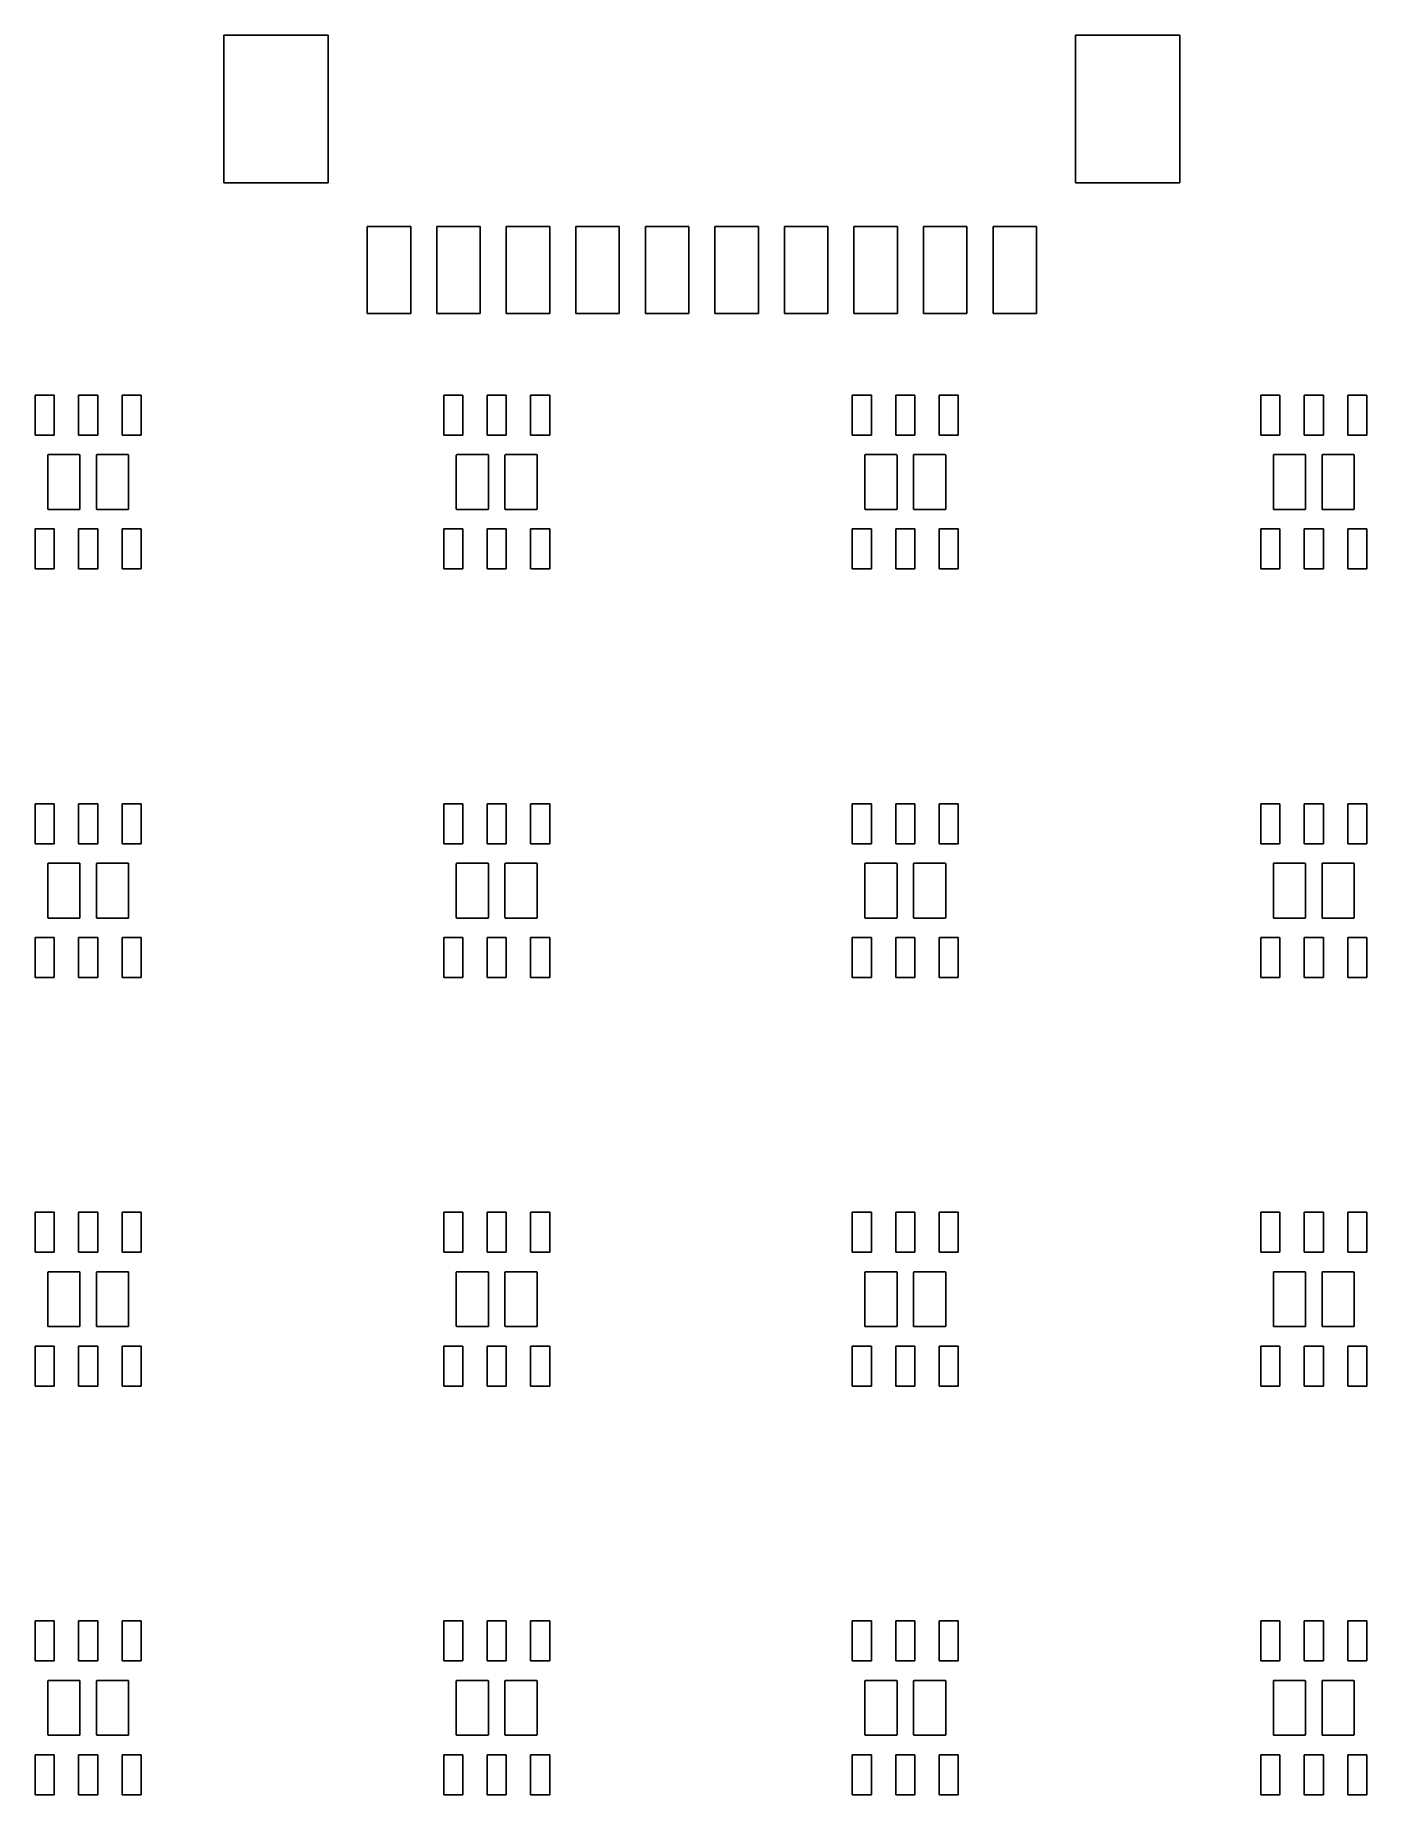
# Model space of a CAD drawing. Header units: millimetres. Extents: x 126.8 to 142.2, y -111.6 to -91.4.
import ezdxf

# ---------------------------------------------------------------- set-up
doc = ezdxf.new("R2010")
doc.units = ezdxf.units.MM
doc.layers.add('BLACK', color=250, linetype='CONTINUOUS')

msp = doc.modelspace()

# ---------------------------------------------------------------- linework, layer by layer
at = {"layer": 'BLACK', "linetype": 'CONTINUOUS'}
for p, q in [((129.01, -93.11), (129.01, -91.41)), ((129.01, -91.41), (130.21, -91.41)), ((130.21, -91.41), (130.21, -93.11)), ((138.81, -93.11), (138.81, -91.41)), ((138.81, -91.41), (140.01, -91.41)), ((140.01, -91.41), (140.01, -93.11)), ((130.21, -93.11), (129.01, -93.11)), ((140.01, -93.11), (138.81, -93.11)), ((130.66, -94.61), (130.66, -93.61)), ((130.66, -93.61), (131.16, -93.61)), ((131.16, -93.61), (131.16, -94.61)), ((131.46, -94.61), (131.46, -93.61)), ((131.46, -93.61), (131.96, -93.61)), ((131.96, -93.61), (131.96, -94.61)), ((132.26, -94.61), (132.26, -93.61)), ((132.26, -93.61), (132.76, -93.61)), ((132.76, -93.61), (132.76, -94.61)), ((133.06, -94.61), (133.06, -93.61)), ((133.06, -93.61), (133.56, -93.61)), ((133.56, -93.61), (133.56, -94.61)), ((133.86, -94.61), (133.86, -93.61)), ((133.86, -93.61), (134.36, -93.61)), ((134.36, -93.61), (134.36, -94.61)), ((134.66, -94.61), (134.66, -93.61)), ((134.66, -93.61), (135.16, -93.61)), ((135.16, -93.61), (135.16, -94.61)), ((135.46, -94.61), (135.46, -93.61)), ((135.46, -93.61), (135.96, -93.61)), ((135.96, -93.61), (135.96, -94.61)), ((136.26, -94.61), (136.26, -93.61)), ((136.26, -93.61), (136.76, -93.61)), ((136.76, -93.61), (136.76, -94.61)), ((137.06, -94.61), (137.06, -93.61)), ((137.06, -93.61), (137.56, -93.61)), ((137.56, -93.61), (137.56, -94.61)), ((137.86, -94.61), (137.86, -93.61)), ((137.86, -93.61), (138.36, -93.61)), ((138.36, -93.61), (138.36, -94.61)), ((131.16, -94.61), (130.66, -94.61)), ((131.96, -94.61), (131.46, -94.61)), ((132.76, -94.61), (132.26, -94.61)), ((133.56, -94.61), (133.06, -94.61)), ((134.36, -94.61), (133.86, -94.61)), ((135.16, -94.61), (134.66, -94.61)), ((135.96, -94.61), (135.46, -94.61)), ((136.76, -94.61), (136.26, -94.61)), ((137.56, -94.61), (137.06, -94.61)), ((138.36, -94.61), (137.86, -94.61)), ((126.84, -96.01), (126.84, -95.55)), ((126.84, -95.55), (127.06, -95.55)), ((127.06, -95.55), (127.06, -96.01)), ((127.34, -96.01), (127.34, -95.55)), ((127.34, -95.55), (127.56, -95.55)), ((127.56, -95.55), (127.56, -96.01)), ((127.84, -96.01), (127.84, -95.55)), ((127.84, -95.55), (128.06, -95.55)), ((128.06, -95.55), (128.06, -96.01)), ((131.54, -96.01), (131.54, -95.55)), ((131.54, -95.55), (131.76, -95.55)), ((131.76, -95.55), (131.76, -96.01)), ((132.04, -96.01), (132.04, -95.55)), ((132.04, -95.55), (132.26, -95.55)), ((132.26, -95.55), (132.26, -96.01)), ((132.54, -96.01), (132.54, -95.55)), ((132.54, -95.55), (132.76, -95.55)), ((132.76, -95.55), (132.76, -96.01)), ((136.24, -96.01), (136.24, -95.55)), ((136.24, -95.55), (136.46, -95.55)), ((136.46, -95.55), (136.46, -96.01)), ((136.74, -96.01), (136.74, -95.55)), ((136.74, -95.55), (136.96, -95.55)), ((136.96, -95.55), (136.96, -96.01)), ((137.24, -96.01), (137.24, -95.55)), ((137.24, -95.55), (137.46, -95.55)), ((137.46, -95.55), (137.46, -96.01)), ((140.94, -96.01), (140.94, -95.55)), ((140.94, -95.55), (141.16, -95.55)), ((141.16, -95.55), (141.16, -96.01)), ((141.44, -96.01), (141.44, -95.55)), ((141.44, -95.55), (141.66, -95.55)), ((141.66, -95.55), (141.66, -96.01)), ((141.94, -96.01), (141.94, -95.55)), ((141.94, -95.55), (142.16, -95.55)), ((142.16, -95.55), (142.16, -96.01)), ((127.06, -96.01), (126.84, -96.01)), ((127.56, -96.01), (127.34, -96.01)), ((128.06, -96.01), (127.84, -96.01)), ((131.76, -96.01), (131.54, -96.01)), ((132.26, -96.01), (132.04, -96.01)), ((132.76, -96.01), (132.54, -96.01)), ((136.46, -96.01), (136.24, -96.01)), ((136.96, -96.01), (136.74, -96.01)), ((137.46, -96.01), (137.24, -96.01)), ((141.16, -96.01), (140.94, -96.01)), ((141.66, -96.01), (141.44, -96.01)), ((142.16, -96.01), (141.94, -96.01)), ((126.985, -96.24), (126.985381, -96.238087)), ((126.985, -96.86), (126.985, -96.24)), ((126.985381, -96.238087), (126.988087, -96.235381)), ((126.988087, -96.235381), (126.99, -96.235)), ((126.99, -96.235), (127.35, -96.235)), ((127.35, -96.235), (127.351913, -96.235381)), ((127.351913, -96.235381), (127.354619, -96.238087)), ((127.354619, -96.238087), (127.355, -96.24)), ((127.355, -96.24), (127.355, -96.86)), ((127.545, -96.24), (127.545381, -96.238087)), ((127.545, -96.86), (127.545, -96.24)), ((127.545381, -96.238087), (127.548087, -96.235381)), ((127.548087, -96.235381), (127.55, -96.235)), ((127.55, -96.235), (127.91, -96.235)), ((127.91, -96.235), (127.911913, -96.235381)), ((127.911913, -96.235381), (127.914619, -96.238087)), ((127.914619, -96.238087), (127.915, -96.24)), ((127.915, -96.24), (127.915, -96.86)), ((131.685, -96.24), (131.685381, -96.238087)), ((131.685, -96.86), (131.685, -96.24)), ((131.685381, -96.238087), (131.688087, -96.235381)), ((131.688087, -96.235381), (131.69, -96.235)), ((131.69, -96.235), (132.05, -96.235)), ((132.05, -96.235), (132.051913, -96.235381)), ((132.051913, -96.235381), (132.054619, -96.238087)), ((132.054619, -96.238087), (132.055, -96.24)), ((132.055, -96.24), (132.055, -96.86)), ((132.245, -96.24), (132.245381, -96.238087)), ((132.245, -96.86), (132.245, -96.24)), ((132.245381, -96.238087), (132.248087, -96.235381)), ((132.248087, -96.235381), (132.25, -96.235)), ((132.25, -96.235), (132.61, -96.235)), ((132.61, -96.235), (132.611913, -96.235381)), ((132.611913, -96.235381), (132.614619, -96.238087)), ((132.614619, -96.238087), (132.615, -96.24)), ((132.615, -96.24), (132.615, -96.86)), ((136.385, -96.24), (136.385381, -96.238087)), ((136.385, -96.86), (136.385, -96.24)), ((136.385381, -96.238087), (136.388087, -96.235381)), ((136.388087, -96.235381), (136.39, -96.235)), ((136.39, -96.235), (136.75, -96.235)), ((136.75, -96.235), (136.751913, -96.235381)), ((136.751913, -96.235381), (136.754619, -96.238087)), ((136.754619, -96.238087), (136.755, -96.24)), ((136.755, -96.24), (136.755, -96.86)), ((136.945, -96.24), (136.945381, -96.238087)), ((136.945, -96.86), (136.945, -96.24)), ((136.945381, -96.238087), (136.948087, -96.235381)), ((136.948087, -96.235381), (136.95, -96.235)), ((136.95, -96.235), (137.31, -96.235)), ((137.31, -96.235), (137.311913, -96.235381)), ((137.311913, -96.235381), (137.314619, -96.238087)), ((137.314619, -96.238087), (137.315, -96.24)), ((137.315, -96.24), (137.315, -96.86)), ((141.085, -96.24), (141.085381, -96.238087)), ((141.085, -96.86), (141.085, -96.24)), ((141.085381, -96.238087), (141.088087, -96.235381)), ((141.088087, -96.235381), (141.09, -96.235)), ((141.09, -96.235), (141.45, -96.235)), ((141.45, -96.235), (141.451913, -96.235381)), ((141.451913, -96.235381), (141.454619, -96.238087)), ((141.454619, -96.238087), (141.455, -96.24)), ((141.455, -96.24), (141.455, -96.86)), ((141.645, -96.24), (141.645381, -96.238087)), ((141.645, -96.86), (141.645, -96.24)), ((141.645381, -96.238087), (141.648087, -96.235381)), ((141.648087, -96.235381), (141.65, -96.235)), ((141.65, -96.235), (142.01, -96.235)), ((142.01, -96.235), (142.011913, -96.235381)), ((142.011913, -96.235381), (142.014619, -96.238087)), ((142.014619, -96.238087), (142.015, -96.24)), ((142.015, -96.24), (142.015, -96.86)), ((126.985381, -96.861913), (126.985, -96.86)), ((126.988087, -96.864619), (126.985381, -96.861913)), ((126.99, -96.865), (126.988087, -96.864619)), ((127.35, -96.865), (126.99, -96.865)), ((127.351913, -96.864619), (127.35, -96.865)), ((127.354619, -96.861913), (127.351913, -96.864619)), ((127.355, -96.86), (127.354619, -96.861913)), ((127.545381, -96.861913), (127.545, -96.86)), ((127.548087, -96.864619), (127.545381, -96.861913)), ((127.55, -96.865), (127.548087, -96.864619)), ((127.91, -96.865), (127.55, -96.865)), ((127.911913, -96.864619), (127.91, -96.865)), ((127.914619, -96.861913), (127.911913, -96.864619)), ((127.915, -96.86), (127.914619, -96.861913)), ((131.685381, -96.861913), (131.685, -96.86)), ((131.688087, -96.864619), (131.685381, -96.861913)), ((131.69, -96.865), (131.688087, -96.864619)), ((132.05, -96.865), (131.69, -96.865)), ((132.051913, -96.864619), (132.05, -96.865)), ((132.054619, -96.861913), (132.051913, -96.864619)), ((132.055, -96.86), (132.054619, -96.861913)), ((132.245381, -96.861913), (132.245, -96.86)), ((132.248087, -96.864619), (132.245381, -96.861913)), ((132.25, -96.865), (132.248087, -96.864619)), ((132.61, -96.865), (132.25, -96.865)), ((132.611913, -96.864619), (132.61, -96.865)), ((132.614619, -96.861913), (132.611913, -96.864619)), ((132.615, -96.86), (132.614619, -96.861913)), ((136.385381, -96.861913), (136.385, -96.86)), ((136.388087, -96.864619), (136.385381, -96.861913)), ((136.39, -96.865), (136.388087, -96.864619)), ((136.75, -96.865), (136.39, -96.865)), ((136.751913, -96.864619), (136.75, -96.865)), ((136.754619, -96.861913), (136.751913, -96.864619)), ((136.755, -96.86), (136.754619, -96.861913)), ((136.945381, -96.861913), (136.945, -96.86)), ((136.948087, -96.864619), (136.945381, -96.861913)), ((136.95, -96.865), (136.948087, -96.864619)), ((137.31, -96.865), (136.95, -96.865)), ((137.311913, -96.864619), (137.31, -96.865)), ((137.314619, -96.861913), (137.311913, -96.864619)), ((137.315, -96.86), (137.314619, -96.861913)), ((141.085381, -96.861913), (141.085, -96.86)), ((141.088087, -96.864619), (141.085381, -96.861913)), ((141.09, -96.865), (141.088087, -96.864619)), ((141.45, -96.865), (141.09, -96.865)), ((141.451913, -96.864619), (141.45, -96.865)), ((141.454619, -96.861913), (141.451913, -96.864619)), ((141.455, -96.86), (141.454619, -96.861913)), ((141.645381, -96.861913), (141.645, -96.86)), ((141.648087, -96.864619), (141.645381, -96.861913)), ((141.65, -96.865), (141.648087, -96.864619)), ((142.01, -96.865), (141.65, -96.865)), ((142.011913, -96.864619), (142.01, -96.865)), ((142.014619, -96.861913), (142.011913, -96.864619)), ((142.015, -96.86), (142.014619, -96.861913)), ((126.84, -97.55), (126.84, -97.09)), ((126.84, -97.09), (127.06, -97.09)), ((127.06, -97.09), (127.06, -97.55)), ((127.34, -97.55), (127.34, -97.09)), ((127.34, -97.09), (127.56, -97.09)), ((127.56, -97.09), (127.56, -97.55)), ((127.84, -97.55), (127.84, -97.09)), ((127.84, -97.09), (128.06, -97.09)), ((128.06, -97.09), (128.06, -97.55)), ((131.54, -97.55), (131.54, -97.09)), ((131.54, -97.09), (131.76, -97.09)), ((131.76, -97.09), (131.76, -97.55)), ((132.04, -97.55), (132.04, -97.09)), ((132.04, -97.09), (132.26, -97.09)), ((132.26, -97.09), (132.26, -97.55)), ((132.54, -97.55), (132.54, -97.09)), ((132.54, -97.09), (132.76, -97.09)), ((132.76, -97.09), (132.76, -97.55)), ((136.24, -97.55), (136.24, -97.09)), ((136.24, -97.09), (136.46, -97.09)), ((136.46, -97.09), (136.46, -97.55)), ((136.74, -97.55), (136.74, -97.09)), ((136.74, -97.09), (136.96, -97.09)), ((136.96, -97.09), (136.96, -97.55)), ((137.24, -97.55), (137.24, -97.09)), ((137.24, -97.09), (137.46, -97.09)), ((137.46, -97.09), (137.46, -97.55)), ((140.94, -97.55), (140.94, -97.09)), ((140.94, -97.09), (141.16, -97.09)), ((141.16, -97.09), (141.16, -97.55)), ((141.44, -97.55), (141.44, -97.09)), ((141.44, -97.09), (141.66, -97.09)), ((141.66, -97.09), (141.66, -97.55)), ((141.94, -97.55), (141.94, -97.09)), ((141.94, -97.09), (142.16, -97.09)), ((142.16, -97.09), (142.16, -97.55)), ((127.06, -97.55), (126.84, -97.55)), ((127.56, -97.55), (127.34, -97.55)), ((128.06, -97.55), (127.84, -97.55)), ((131.76, -97.55), (131.54, -97.55)), ((132.26, -97.55), (132.04, -97.55)), ((132.76, -97.55), (132.54, -97.55)), ((136.46, -97.55), (136.24, -97.55)), ((136.96, -97.55), (136.74, -97.55)), ((137.46, -97.55), (137.24, -97.55)), ((141.16, -97.55), (140.94, -97.55)), ((141.66, -97.55), (141.44, -97.55)), ((142.16, -97.55), (141.94, -97.55)), ((126.84, -100.71), (126.84, -100.25)), ((126.84, -100.25), (127.06, -100.25)), ((127.06, -100.25), (127.06, -100.71)), ((127.34, -100.71), (127.34, -100.25)), ((127.34, -100.25), (127.56, -100.25)), ((127.56, -100.25), (127.56, -100.71)), ((127.84, -100.71), (127.84, -100.25)), ((127.84, -100.25), (128.06, -100.25)), ((128.06, -100.25), (128.06, -100.71)), ((131.54, -100.71), (131.54, -100.25)), ((131.54, -100.25), (131.76, -100.25)), ((131.76, -100.25), (131.76, -100.71)), ((132.04, -100.71), (132.04, -100.25)), ((132.04, -100.25), (132.26, -100.25)), ((132.26, -100.25), (132.26, -100.71)), ((132.54, -100.71), (132.54, -100.25)), ((132.54, -100.25), (132.76, -100.25)), ((132.76, -100.25), (132.76, -100.71)), ((136.24, -100.71), (136.24, -100.25)), ((136.24, -100.25), (136.46, -100.25)), ((136.46, -100.25), (136.46, -100.71)), ((136.74, -100.71), (136.74, -100.25)), ((136.74, -100.25), (136.96, -100.25)), ((136.96, -100.25), (136.96, -100.71)), ((137.24, -100.71), (137.24, -100.25)), ((137.24, -100.25), (137.46, -100.25)), ((137.46, -100.25), (137.46, -100.71)), ((140.94, -100.71), (140.94, -100.25)), ((140.94, -100.25), (141.16, -100.25)), ((141.16, -100.25), (141.16, -100.71)), ((141.44, -100.71), (141.44, -100.25)), ((141.44, -100.25), (141.66, -100.25)), ((141.66, -100.25), (141.66, -100.71)), ((141.94, -100.71), (141.94, -100.25)), ((141.94, -100.25), (142.16, -100.25)), ((142.16, -100.25), (142.16, -100.71)), ((127.06, -100.71), (126.84, -100.71)), ((127.56, -100.71), (127.34, -100.71)), ((128.06, -100.71), (127.84, -100.71)), ((131.76, -100.71), (131.54, -100.71)), ((132.26, -100.71), (132.04, -100.71)), ((132.76, -100.71), (132.54, -100.71)), ((136.46, -100.71), (136.24, -100.71)), ((136.96, -100.71), (136.74, -100.71)), ((137.46, -100.71), (137.24, -100.71)), ((141.16, -100.71), (140.94, -100.71)), ((141.66, -100.71), (141.44, -100.71)), ((142.16, -100.71), (141.94, -100.71)), ((126.985, -100.94), (126.985381, -100.938087)), ((126.985, -101.56), (126.985, -100.94)), ((126.985381, -100.938087), (126.988087, -100.935381)), ((126.988087, -100.935381), (126.99, -100.935)), ((126.99, -100.935), (127.35, -100.935)), ((127.35, -100.935), (127.351913, -100.935381)), ((127.351913, -100.935381), (127.354619, -100.938087)), ((127.354619, -100.938087), (127.355, -100.94)), ((127.355, -100.94), (127.355, -101.56)), ((127.545, -100.94), (127.545381, -100.938087)), ((127.545, -101.56), (127.545, -100.94)), ((127.545381, -100.938087), (127.548087, -100.935381)), ((127.548087, -100.935381), (127.55, -100.935)), ((127.55, -100.935), (127.91, -100.935)), ((127.91, -100.935), (127.911913, -100.935381)), ((127.911913, -100.935381), (127.914619, -100.938087)), ((127.914619, -100.938087), (127.915, -100.94)), ((127.915, -100.94), (127.915, -101.56)), ((131.685, -100.94), (131.685381, -100.938087)), ((131.685, -101.56), (131.685, -100.94)), ((131.685381, -100.938087), (131.688087, -100.935381)), ((131.688087, -100.935381), (131.69, -100.935)), ((131.69, -100.935), (132.05, -100.935)), ((132.05, -100.935), (132.051913, -100.935381)), ((132.051913, -100.935381), (132.054619, -100.938087)), ((132.054619, -100.938087), (132.055, -100.94)), ((132.055, -100.94), (132.055, -101.56)), ((132.245, -100.94), (132.245381, -100.938087)), ((132.245, -101.56), (132.245, -100.94)), ((132.245381, -100.938087), (132.248087, -100.935381)), ((132.248087, -100.935381), (132.25, -100.935)), ((132.25, -100.935), (132.61, -100.935)), ((132.61, -100.935), (132.611913, -100.935381)), ((132.611913, -100.935381), (132.614619, -100.938087)), ((132.614619, -100.938087), (132.615, -100.94)), ((132.615, -100.94), (132.615, -101.56)), ((136.385, -100.94), (136.385381, -100.938087)), ((136.385, -101.56), (136.385, -100.94)), ((136.385381, -100.938087), (136.388087, -100.935381)), ((136.388087, -100.935381), (136.39, -100.935)), ((136.39, -100.935), (136.75, -100.935)), ((136.75, -100.935), (136.751913, -100.935381)), ((136.751913, -100.935381), (136.754619, -100.938087)), ((136.754619, -100.938087), (136.755, -100.94)), ((136.755, -100.94), (136.755, -101.56)), ((136.945, -100.94), (136.945381, -100.938087)), ((136.945, -101.56), (136.945, -100.94)), ((136.945381, -100.938087), (136.948087, -100.935381)), ((136.948087, -100.935381), (136.95, -100.935)), ((136.95, -100.935), (137.31, -100.935)), ((137.31, -100.935), (137.311913, -100.935381)), ((137.311913, -100.935381), (137.314619, -100.938087)), ((137.314619, -100.938087), (137.315, -100.94)), ((137.315, -100.94), (137.315, -101.56)), ((141.085, -100.94), (141.085381, -100.938087)), ((141.085, -101.56), (141.085, -100.94)), ((141.085381, -100.938087), (141.088087, -100.935381)), ((141.088087, -100.935381), (141.09, -100.935)), ((141.09, -100.935), (141.45, -100.935)), ((141.45, -100.935), (141.451913, -100.935381)), ((141.451913, -100.935381), (141.454619, -100.938087)), ((141.454619, -100.938087), (141.455, -100.94)), ((141.455, -100.94), (141.455, -101.56)), ((141.645, -100.94), (141.645381, -100.938087)), ((141.645, -101.56), (141.645, -100.94)), ((141.645381, -100.938087), (141.648087, -100.935381)), ((141.648087, -100.935381), (141.65, -100.935)), ((141.65, -100.935), (142.01, -100.935)), ((142.01, -100.935), (142.011913, -100.935381)), ((142.011913, -100.935381), (142.014619, -100.938087)), ((142.014619, -100.938087), (142.015, -100.94)), ((142.015, -100.94), (142.015, -101.56)), ((126.985381, -101.561913), (126.985, -101.56)), ((126.988087, -101.564619), (126.985381, -101.561913)), ((126.99, -101.565), (126.988087, -101.564619)), ((127.35, -101.565), (126.99, -101.565)), ((127.351913, -101.564619), (127.35, -101.565)), ((127.354619, -101.561913), (127.351913, -101.564619)), ((127.355, -101.56), (127.354619, -101.561913)), ((127.545381, -101.561913), (127.545, -101.56)), ((127.548087, -101.564619), (127.545381, -101.561913)), ((127.55, -101.565), (127.548087, -101.564619)), ((127.91, -101.565), (127.55, -101.565)), ((127.911913, -101.564619), (127.91, -101.565)), ((127.914619, -101.561913), (127.911913, -101.564619)), ((127.915, -101.56), (127.914619, -101.561913)), ((131.685381, -101.561913), (131.685, -101.56)), ((131.688087, -101.564619), (131.685381, -101.561913)), ((131.69, -101.565), (131.688087, -101.564619)), ((132.05, -101.565), (131.69, -101.565)), ((132.051913, -101.564619), (132.05, -101.565)), ((132.054619, -101.561913), (132.051913, -101.564619)), ((132.055, -101.56), (132.054619, -101.561913)), ((132.245381, -101.561913), (132.245, -101.56)), ((132.248087, -101.564619), (132.245381, -101.561913)), ((132.25, -101.565), (132.248087, -101.564619)), ((132.61, -101.565), (132.25, -101.565)), ((132.611913, -101.564619), (132.61, -101.565)), ((132.614619, -101.561913), (132.611913, -101.564619)), ((132.615, -101.56), (132.614619, -101.561913)), ((136.385381, -101.561913), (136.385, -101.56)), ((136.388087, -101.564619), (136.385381, -101.561913)), ((136.39, -101.565), (136.388087, -101.564619)), ((136.75, -101.565), (136.39, -101.565)), ((136.751913, -101.564619), (136.75, -101.565)), ((136.754619, -101.561913), (136.751913, -101.564619)), ((136.755, -101.56), (136.754619, -101.561913)), ((136.945381, -101.561913), (136.945, -101.56)), ((136.948087, -101.564619), (136.945381, -101.561913)), ((136.95, -101.565), (136.948087, -101.564619)), ((137.31, -101.565), (136.95, -101.565)), ((137.311913, -101.564619), (137.31, -101.565)), ((137.314619, -101.561913), (137.311913, -101.564619)), ((137.315, -101.56), (137.314619, -101.561913)), ((141.085381, -101.561913), (141.085, -101.56)), ((141.088087, -101.564619), (141.085381, -101.561913)), ((141.09, -101.565), (141.088087, -101.564619)), ((141.45, -101.565), (141.09, -101.565)), ((141.451913, -101.564619), (141.45, -101.565)), ((141.454619, -101.561913), (141.451913, -101.564619)), ((141.455, -101.56), (141.454619, -101.561913)), ((141.645381, -101.561913), (141.645, -101.56)), ((141.648087, -101.564619), (141.645381, -101.561913)), ((141.65, -101.565), (141.648087, -101.564619)), ((142.01, -101.565), (141.65, -101.565)), ((142.011913, -101.564619), (142.01, -101.565)), ((142.014619, -101.561913), (142.011913, -101.564619)), ((142.015, -101.56), (142.014619, -101.561913)), ((126.84, -102.25), (126.84, -101.79)), ((126.84, -101.79), (127.06, -101.79)), ((127.06, -101.79), (127.06, -102.25)), ((127.34, -102.25), (127.34, -101.79)), ((127.34, -101.79), (127.56, -101.79)), ((127.56, -101.79), (127.56, -102.25)), ((127.84, -102.25), (127.84, -101.79)), ((127.84, -101.79), (128.06, -101.79)), ((128.06, -101.79), (128.06, -102.25)), ((131.54, -102.25), (131.54, -101.79)), ((131.54, -101.79), (131.76, -101.79)), ((131.76, -101.79), (131.76, -102.25)), ((132.04, -102.25), (132.04, -101.79)), ((132.04, -101.79), (132.26, -101.79)), ((132.26, -101.79), (132.26, -102.25)), ((132.54, -102.25), (132.54, -101.79)), ((132.54, -101.79), (132.76, -101.79)), ((132.76, -101.79), (132.76, -102.25)), ((136.24, -102.25), (136.24, -101.79)), ((136.24, -101.79), (136.46, -101.79)), ((136.46, -101.79), (136.46, -102.25)), ((136.74, -102.25), (136.74, -101.79)), ((136.74, -101.79), (136.96, -101.79)), ((136.96, -101.79), (136.96, -102.25)), ((137.24, -102.25), (137.24, -101.79)), ((137.24, -101.79), (137.46, -101.79)), ((137.46, -101.79), (137.46, -102.25)), ((140.94, -102.25), (140.94, -101.79)), ((140.94, -101.79), (141.16, -101.79)), ((141.16, -101.79), (141.16, -102.25)), ((141.44, -102.25), (141.44, -101.79)), ((141.44, -101.79), (141.66, -101.79)), ((141.66, -101.79), (141.66, -102.25)), ((141.94, -102.25), (141.94, -101.79)), ((141.94, -101.79), (142.16, -101.79)), ((142.16, -101.79), (142.16, -102.25)), ((127.06, -102.25), (126.84, -102.25)), ((127.56, -102.25), (127.34, -102.25)), ((128.06, -102.25), (127.84, -102.25)), ((131.76, -102.25), (131.54, -102.25)), ((132.26, -102.25), (132.04, -102.25)), ((132.76, -102.25), (132.54, -102.25)), ((136.46, -102.25), (136.24, -102.25)), ((136.96, -102.25), (136.74, -102.25)), ((137.46, -102.25), (137.24, -102.25)), ((141.16, -102.25), (140.94, -102.25)), ((141.66, -102.25), (141.44, -102.25)), ((142.16, -102.25), (141.94, -102.25)), ((126.84, -105.41), (126.84, -104.95)), ((126.84, -104.95), (127.06, -104.95)), ((127.06, -104.95), (127.06, -105.41)), ((127.34, -105.41), (127.34, -104.95)), ((127.34, -104.95), (127.56, -104.95)), ((127.56, -104.95), (127.56, -105.41)), ((127.84, -105.41), (127.84, -104.95)), ((127.84, -104.95), (128.06, -104.95)), ((128.06, -104.95), (128.06, -105.41)), ((131.54, -105.41), (131.54, -104.95)), ((131.54, -104.95), (131.76, -104.95)), ((131.76, -104.95), (131.76, -105.41)), ((132.04, -105.41), (132.04, -104.95)), ((132.04, -104.95), (132.26, -104.95)), ((132.26, -104.95), (132.26, -105.41)), ((132.54, -105.41), (132.54, -104.95)), ((132.54, -104.95), (132.76, -104.95)), ((132.76, -104.95), (132.76, -105.41)), ((136.24, -105.41), (136.24, -104.95)), ((136.24, -104.95), (136.46, -104.95)), ((136.46, -104.95), (136.46, -105.41)), ((136.74, -105.41), (136.74, -104.95)), ((136.74, -104.95), (136.96, -104.95)), ((136.96, -104.95), (136.96, -105.41)), ((137.24, -105.41), (137.24, -104.95)), ((137.24, -104.95), (137.46, -104.95)), ((137.46, -104.95), (137.46, -105.41)), ((140.94, -105.41), (140.94, -104.95)), ((140.94, -104.95), (141.16, -104.95)), ((141.16, -104.95), (141.16, -105.41)), ((141.44, -105.41), (141.44, -104.95)), ((141.44, -104.95), (141.66, -104.95)), ((141.66, -104.95), (141.66, -105.41)), ((141.94, -105.41), (141.94, -104.95)), ((141.94, -104.95), (142.16, -104.95)), ((142.16, -104.95), (142.16, -105.41)), ((127.06, -105.41), (126.84, -105.41)), ((127.56, -105.41), (127.34, -105.41)), ((128.06, -105.41), (127.84, -105.41)), ((131.76, -105.41), (131.54, -105.41)), ((132.26, -105.41), (132.04, -105.41)), ((132.76, -105.41), (132.54, -105.41)), ((136.46, -105.41), (136.24, -105.41)), ((136.96, -105.41), (136.74, -105.41)), ((137.46, -105.41), (137.24, -105.41)), ((141.16, -105.41), (140.94, -105.41)), ((141.66, -105.41), (141.44, -105.41)), ((142.16, -105.41), (141.94, -105.41)), ((126.985, -105.64), (126.985381, -105.638087)), ((126.985, -106.26), (126.985, -105.64)), ((126.985381, -105.638087), (126.988087, -105.635381)), ((126.988087, -105.635381), (126.99, -105.635)), ((126.99, -105.635), (127.35, -105.635)), ((127.35, -105.635), (127.351913, -105.635381)), ((127.351913, -105.635381), (127.354619, -105.638087)), ((127.354619, -105.638087), (127.355, -105.64)), ((127.355, -105.64), (127.355, -106.26)), ((127.545, -105.64), (127.545381, -105.638087)), ((127.545, -106.26), (127.545, -105.64)), ((127.545381, -105.638087), (127.548087, -105.635381)), ((127.548087, -105.635381), (127.55, -105.635)), ((127.55, -105.635), (127.91, -105.635)), ((127.91, -105.635), (127.911913, -105.635381)), ((127.911913, -105.635381), (127.914619, -105.638087)), ((127.914619, -105.638087), (127.915, -105.64)), ((127.915, -105.64), (127.915, -106.26)), ((131.685, -105.64), (131.685381, -105.638087)), ((131.685, -106.26), (131.685, -105.64)), ((131.685381, -105.638087), (131.688087, -105.635381)), ((131.688087, -105.635381), (131.69, -105.635)), ((131.69, -105.635), (132.05, -105.635)), ((132.05, -105.635), (132.051913, -105.635381)), ((132.051913, -105.635381), (132.054619, -105.638087)), ((132.054619, -105.638087), (132.055, -105.64)), ((132.055, -105.64), (132.055, -106.26)), ((132.245, -105.64), (132.245381, -105.638087)), ((132.245, -106.26), (132.245, -105.64)), ((132.245381, -105.638087), (132.248087, -105.635381)), ((132.248087, -105.635381), (132.25, -105.635)), ((132.25, -105.635), (132.61, -105.635)), ((132.61, -105.635), (132.611913, -105.635381)), ((132.611913, -105.635381), (132.614619, -105.638087)), ((132.614619, -105.638087), (132.615, -105.64)), ((132.615, -105.64), (132.615, -106.26)), ((136.385, -105.64), (136.385381, -105.638087)), ((136.385, -106.26), (136.385, -105.64)), ((136.385381, -105.638087), (136.388087, -105.635381)), ((136.388087, -105.635381), (136.39, -105.635)), ((136.39, -105.635), (136.75, -105.635)), ((136.75, -105.635), (136.751913, -105.635381)), ((136.751913, -105.635381), (136.754619, -105.638087)), ((136.754619, -105.638087), (136.755, -105.64)), ((136.755, -105.64), (136.755, -106.26)), ((136.945, -105.64), (136.945381, -105.638087)), ((136.945, -106.26), (136.945, -105.64)), ((136.945381, -105.638087), (136.948087, -105.635381)), ((136.948087, -105.635381), (136.95, -105.635)), ((136.95, -105.635), (137.31, -105.635)), ((137.31, -105.635), (137.311913, -105.635381)), ((137.311913, -105.635381), (137.314619, -105.638087)), ((137.314619, -105.638087), (137.315, -105.64)), ((137.315, -105.64), (137.315, -106.26)), ((141.085, -105.64), (141.085381, -105.638087)), ((141.085, -106.26), (141.085, -105.64)), ((141.085381, -105.638087), (141.088087, -105.635381)), ((141.088087, -105.635381), (141.09, -105.635)), ((141.09, -105.635), (141.45, -105.635)), ((141.45, -105.635), (141.451913, -105.635381)), ((141.451913, -105.635381), (141.454619, -105.638087)), ((141.454619, -105.638087), (141.455, -105.64)), ((141.455, -105.64), (141.455, -106.26)), ((141.645, -105.64), (141.645381, -105.638087)), ((141.645, -106.26), (141.645, -105.64)), ((141.645381, -105.638087), (141.648087, -105.635381)), ((141.648087, -105.635381), (141.65, -105.635)), ((141.65, -105.635), (142.01, -105.635)), ((142.01, -105.635), (142.011913, -105.635381)), ((142.011913, -105.635381), (142.014619, -105.638087)), ((142.014619, -105.638087), (142.015, -105.64)), ((142.015, -105.64), (142.015, -106.26)), ((126.985381, -106.261913), (126.985, -106.26)), ((126.988087, -106.264619), (126.985381, -106.261913)), ((126.99, -106.265), (126.988087, -106.264619)), ((127.35, -106.265), (126.99, -106.265)), ((127.351913, -106.264619), (127.35, -106.265)), ((127.354619, -106.261913), (127.351913, -106.264619)), ((127.355, -106.26), (127.354619, -106.261913)), ((127.545381, -106.261913), (127.545, -106.26)), ((127.548087, -106.264619), (127.545381, -106.261913)), ((127.55, -106.265), (127.548087, -106.264619)), ((127.91, -106.265), (127.55, -106.265)), ((127.911913, -106.264619), (127.91, -106.265)), ((127.914619, -106.261913), (127.911913, -106.264619)), ((127.915, -106.26), (127.914619, -106.261913)), ((131.685381, -106.261913), (131.685, -106.26)), ((131.688087, -106.264619), (131.685381, -106.261913)), ((131.69, -106.265), (131.688087, -106.264619)), ((132.05, -106.265), (131.69, -106.265)), ((132.051913, -106.264619), (132.05, -106.265)), ((132.054619, -106.261913), (132.051913, -106.264619)), ((132.055, -106.26), (132.054619, -106.261913)), ((132.245381, -106.261913), (132.245, -106.26)), ((132.248087, -106.264619), (132.245381, -106.261913)), ((132.25, -106.265), (132.248087, -106.264619)), ((132.61, -106.265), (132.25, -106.265)), ((132.611913, -106.264619), (132.61, -106.265)), ((132.614619, -106.261913), (132.611913, -106.264619)), ((132.615, -106.26), (132.614619, -106.261913)), ((136.385381, -106.261913), (136.385, -106.26)), ((136.388087, -106.264619), (136.385381, -106.261913)), ((136.39, -106.265), (136.388087, -106.264619)), ((136.75, -106.265), (136.39, -106.265)), ((136.751913, -106.264619), (136.75, -106.265)), ((136.754619, -106.261913), (136.751913, -106.264619)), ((136.755, -106.26), (136.754619, -106.261913)), ((136.945381, -106.261913), (136.945, -106.26)), ((136.948087, -106.264619), (136.945381, -106.261913)), ((136.95, -106.265), (136.948087, -106.264619)), ((137.31, -106.265), (136.95, -106.265)), ((137.311913, -106.264619), (137.31, -106.265)), ((137.314619, -106.261913), (137.311913, -106.264619)), ((137.315, -106.26), (137.314619, -106.261913)), ((141.085381, -106.261913), (141.085, -106.26)), ((141.088087, -106.264619), (141.085381, -106.261913)), ((141.09, -106.265), (141.088087, -106.264619)), ((141.45, -106.265), (141.09, -106.265)), ((141.451913, -106.264619), (141.45, -106.265)), ((141.454619, -106.261913), (141.451913, -106.264619)), ((141.455, -106.26), (141.454619, -106.261913)), ((141.645381, -106.261913), (141.645, -106.26)), ((141.648087, -106.264619), (141.645381, -106.261913)), ((141.65, -106.265), (141.648087, -106.264619)), ((142.01, -106.265), (141.65, -106.265)), ((142.011913, -106.264619), (142.01, -106.265)), ((142.014619, -106.261913), (142.011913, -106.264619)), ((142.015, -106.26), (142.014619, -106.261913)), ((126.84, -106.95), (126.84, -106.49)), ((126.84, -106.49), (127.06, -106.49)), ((127.06, -106.49), (127.06, -106.95)), ((127.34, -106.95), (127.34, -106.49)), ((127.34, -106.49), (127.56, -106.49)), ((127.56, -106.49), (127.56, -106.95)), ((127.84, -106.95), (127.84, -106.49)), ((127.84, -106.49), (128.06, -106.49)), ((128.06, -106.49), (128.06, -106.95)), ((131.54, -106.95), (131.54, -106.49)), ((131.54, -106.49), (131.76, -106.49)), ((131.76, -106.49), (131.76, -106.95)), ((132.04, -106.95), (132.04, -106.49)), ((132.04, -106.49), (132.26, -106.49)), ((132.26, -106.49), (132.26, -106.95)), ((132.54, -106.95), (132.54, -106.49)), ((132.54, -106.49), (132.76, -106.49)), ((132.76, -106.49), (132.76, -106.95)), ((136.24, -106.95), (136.24, -106.49)), ((136.24, -106.49), (136.46, -106.49)), ((136.46, -106.49), (136.46, -106.95)), ((136.74, -106.95), (136.74, -106.49)), ((136.74, -106.49), (136.96, -106.49)), ((136.96, -106.49), (136.96, -106.95)), ((137.24, -106.95), (137.24, -106.49)), ((137.24, -106.49), (137.46, -106.49)), ((137.46, -106.49), (137.46, -106.95)), ((140.94, -106.95), (140.94, -106.49)), ((140.94, -106.49), (141.16, -106.49)), ((141.16, -106.49), (141.16, -106.95)), ((141.44, -106.95), (141.44, -106.49)), ((141.44, -106.49), (141.66, -106.49)), ((141.66, -106.49), (141.66, -106.95)), ((141.94, -106.95), (141.94, -106.49)), ((141.94, -106.49), (142.16, -106.49)), ((142.16, -106.49), (142.16, -106.95)), ((127.06, -106.95), (126.84, -106.95)), ((127.56, -106.95), (127.34, -106.95)), ((128.06, -106.95), (127.84, -106.95)), ((131.76, -106.95), (131.54, -106.95)), ((132.26, -106.95), (132.04, -106.95)), ((132.76, -106.95), (132.54, -106.95)), ((136.46, -106.95), (136.24, -106.95)), ((136.96, -106.95), (136.74, -106.95)), ((137.46, -106.95), (137.24, -106.95)), ((141.16, -106.95), (140.94, -106.95)), ((141.66, -106.95), (141.44, -106.95)), ((142.16, -106.95), (141.94, -106.95)), ((126.84, -110.11), (126.84, -109.65)), ((126.84, -109.65), (127.06, -109.65)), ((127.06, -109.65), (127.06, -110.11)), ((127.34, -110.11), (127.34, -109.65)), ((127.34, -109.65), (127.56, -109.65)), ((127.56, -109.65), (127.56, -110.11)), ((127.84, -110.11), (127.84, -109.65)), ((127.84, -109.65), (128.06, -109.65)), ((128.06, -109.65), (128.06, -110.11)), ((131.54, -110.11), (131.54, -109.65)), ((131.54, -109.65), (131.76, -109.65)), ((131.76, -109.65), (131.76, -110.11)), ((132.04, -110.11), (132.04, -109.65)), ((132.04, -109.65), (132.26, -109.65)), ((132.26, -109.65), (132.26, -110.11)), ((132.54, -110.11), (132.54, -109.65)), ((132.54, -109.65), (132.76, -109.65)), ((132.76, -109.65), (132.76, -110.11)), ((136.24, -110.11), (136.24, -109.65)), ((136.24, -109.65), (136.46, -109.65)), ((136.46, -109.65), (136.46, -110.11)), ((136.74, -110.11), (136.74, -109.65)), ((136.74, -109.65), (136.96, -109.65)), ((136.96, -109.65), (136.96, -110.11)), ((137.24, -110.11), (137.24, -109.65)), ((137.24, -109.65), (137.46, -109.65)), ((137.46, -109.65), (137.46, -110.11)), ((140.94, -110.11), (140.94, -109.65)), ((140.94, -109.65), (141.16, -109.65)), ((141.16, -109.65), (141.16, -110.11)), ((141.44, -110.11), (141.44, -109.65)), ((141.44, -109.65), (141.66, -109.65)), ((141.66, -109.65), (141.66, -110.11)), ((141.94, -110.11), (141.94, -109.65)), ((141.94, -109.65), (142.16, -109.65)), ((142.16, -109.65), (142.16, -110.11)), ((127.06, -110.11), (126.84, -110.11)), ((127.56, -110.11), (127.34, -110.11)), ((128.06, -110.11), (127.84, -110.11)), ((131.76, -110.11), (131.54, -110.11)), ((132.26, -110.11), (132.04, -110.11)), ((132.76, -110.11), (132.54, -110.11)), ((136.46, -110.11), (136.24, -110.11)), ((136.96, -110.11), (136.74, -110.11)), ((137.46, -110.11), (137.24, -110.11)), ((141.16, -110.11), (140.94, -110.11)), ((141.66, -110.11), (141.44, -110.11)), ((142.16, -110.11), (141.94, -110.11)), ((126.985, -110.34), (126.985381, -110.338087)), ((126.985, -110.96), (126.985, -110.34)), ((126.985381, -110.338087), (126.988087, -110.335381)), ((126.988087, -110.335381), (126.99, -110.335)), ((126.99, -110.335), (127.35, -110.335)), ((127.35, -110.335), (127.351913, -110.335381)), ((127.351913, -110.335381), (127.354619, -110.338087)), ((127.354619, -110.338087), (127.355, -110.34)), ((127.355, -110.34), (127.355, -110.96)), ((127.545, -110.34), (127.545381, -110.338087)), ((127.545, -110.96), (127.545, -110.34)), ((127.545381, -110.338087), (127.548087, -110.335381)), ((127.548087, -110.335381), (127.55, -110.335)), ((127.55, -110.335), (127.91, -110.335)), ((127.91, -110.335), (127.911913, -110.335381)), ((127.911913, -110.335381), (127.914619, -110.338087)), ((127.914619, -110.338087), (127.915, -110.34)), ((127.915, -110.34), (127.915, -110.96)), ((131.685, -110.34), (131.685381, -110.338087)), ((131.685, -110.96), (131.685, -110.34)), ((131.685381, -110.338087), (131.688087, -110.335381)), ((131.688087, -110.335381), (131.69, -110.335)), ((131.69, -110.335), (132.05, -110.335)), ((132.05, -110.335), (132.051913, -110.335381)), ((132.051913, -110.335381), (132.054619, -110.338087)), ((132.054619, -110.338087), (132.055, -110.34)), ((132.055, -110.34), (132.055, -110.96)), ((132.245, -110.34), (132.245381, -110.338087)), ((132.245, -110.96), (132.245, -110.34)), ((132.245381, -110.338087), (132.248087, -110.335381)), ((132.248087, -110.335381), (132.25, -110.335)), ((132.25, -110.335), (132.61, -110.335)), ((132.61, -110.335), (132.611913, -110.335381)), ((132.611913, -110.335381), (132.614619, -110.338087)), ((132.614619, -110.338087), (132.615, -110.34)), ((132.615, -110.34), (132.615, -110.96)), ((136.385, -110.34), (136.385381, -110.338087)), ((136.385, -110.96), (136.385, -110.34)), ((136.385381, -110.338087), (136.388087, -110.335381)), ((136.388087, -110.335381), (136.39, -110.335)), ((136.39, -110.335), (136.75, -110.335)), ((136.75, -110.335), (136.751913, -110.335381)), ((136.751913, -110.335381), (136.754619, -110.338087)), ((136.754619, -110.338087), (136.755, -110.34)), ((136.755, -110.34), (136.755, -110.96)), ((136.945, -110.34), (136.945381, -110.338087)), ((136.945, -110.96), (136.945, -110.34)), ((136.945381, -110.338087), (136.948087, -110.335381)), ((136.948087, -110.335381), (136.95, -110.335)), ((136.95, -110.335), (137.31, -110.335)), ((137.31, -110.335), (137.311913, -110.335381)), ((137.311913, -110.335381), (137.314619, -110.338087)), ((137.314619, -110.338087), (137.315, -110.34)), ((137.315, -110.34), (137.315, -110.96)), ((141.085, -110.34), (141.085381, -110.338087)), ((141.085, -110.96), (141.085, -110.34)), ((141.085381, -110.338087), (141.088087, -110.335381)), ((141.088087, -110.335381), (141.09, -110.335)), ((141.09, -110.335), (141.45, -110.335)), ((141.45, -110.335), (141.451913, -110.335381)), ((141.451913, -110.335381), (141.454619, -110.338087)), ((141.454619, -110.338087), (141.455, -110.34)), ((141.455, -110.34), (141.455, -110.96)), ((141.645, -110.34), (141.645381, -110.338087)), ((141.645, -110.96), (141.645, -110.34)), ((141.645381, -110.338087), (141.648087, -110.335381)), ((141.648087, -110.335381), (141.65, -110.335)), ((141.65, -110.335), (142.01, -110.335)), ((142.01, -110.335), (142.011913, -110.335381)), ((142.011913, -110.335381), (142.014619, -110.338087)), ((142.014619, -110.338087), (142.015, -110.34)), ((142.015, -110.34), (142.015, -110.96)), ((126.985381, -110.961913), (126.985, -110.96)), ((126.988087, -110.964619), (126.985381, -110.961913)), ((126.99, -110.965), (126.988087, -110.964619)), ((127.35, -110.965), (126.99, -110.965)), ((127.351913, -110.964619), (127.35, -110.965)), ((127.354619, -110.961913), (127.351913, -110.964619)), ((127.355, -110.96), (127.354619, -110.961913)), ((127.545381, -110.961913), (127.545, -110.96)), ((127.548087, -110.964619), (127.545381, -110.961913)), ((127.55, -110.965), (127.548087, -110.964619)), ((127.91, -110.965), (127.55, -110.965)), ((127.911913, -110.964619), (127.91, -110.965)), ((127.914619, -110.961913), (127.911913, -110.964619)), ((127.915, -110.96), (127.914619, -110.961913)), ((131.685381, -110.961913), (131.685, -110.96)), ((131.688087, -110.964619), (131.685381, -110.961913)), ((131.69, -110.965), (131.688087, -110.964619)), ((132.05, -110.965), (131.69, -110.965)), ((132.051913, -110.964619), (132.05, -110.965)), ((132.054619, -110.961913), (132.051913, -110.964619)), ((132.055, -110.96), (132.054619, -110.961913)), ((132.245381, -110.961913), (132.245, -110.96)), ((132.248087, -110.964619), (132.245381, -110.961913)), ((132.25, -110.965), (132.248087, -110.964619)), ((132.61, -110.965), (132.25, -110.965)), ((132.611913, -110.964619), (132.61, -110.965)), ((132.614619, -110.961913), (132.611913, -110.964619)), ((132.615, -110.96), (132.614619, -110.961913)), ((136.385381, -110.961913), (136.385, -110.96)), ((136.388087, -110.964619), (136.385381, -110.961913)), ((136.39, -110.965), (136.388087, -110.964619)), ((136.75, -110.965), (136.39, -110.965)), ((136.751913, -110.964619), (136.75, -110.965)), ((136.754619, -110.961913), (136.751913, -110.964619)), ((136.755, -110.96), (136.754619, -110.961913)), ((136.945381, -110.961913), (136.945, -110.96)), ((136.948087, -110.964619), (136.945381, -110.961913)), ((136.95, -110.965), (136.948087, -110.964619)), ((137.31, -110.965), (136.95, -110.965)), ((137.311913, -110.964619), (137.31, -110.965)), ((137.314619, -110.961913), (137.311913, -110.964619)), ((137.315, -110.96), (137.314619, -110.961913)), ((141.085381, -110.961913), (141.085, -110.96)), ((141.088087, -110.964619), (141.085381, -110.961913)), ((141.09, -110.965), (141.088087, -110.964619)), ((141.45, -110.965), (141.09, -110.965)), ((141.451913, -110.964619), (141.45, -110.965)), ((141.454619, -110.961913), (141.451913, -110.964619)), ((141.455, -110.96), (141.454619, -110.961913)), ((141.645381, -110.961913), (141.645, -110.96)), ((141.648087, -110.964619), (141.645381, -110.961913)), ((141.65, -110.965), (141.648087, -110.964619)), ((142.01, -110.965), (141.65, -110.965)), ((142.011913, -110.964619), (142.01, -110.965)), ((142.014619, -110.961913), (142.011913, -110.964619)), ((142.015, -110.96), (142.014619, -110.961913)), ((126.84, -111.65), (126.84, -111.19)), ((126.84, -111.19), (127.06, -111.19)), ((127.06, -111.19), (127.06, -111.65)), ((127.34, -111.65), (127.34, -111.19)), ((127.34, -111.19), (127.56, -111.19)), ((127.56, -111.19), (127.56, -111.65)), ((127.84, -111.65), (127.84, -111.19)), ((127.84, -111.19), (128.06, -111.19)), ((128.06, -111.19), (128.06, -111.65)), ((131.54, -111.65), (131.54, -111.19)), ((131.54, -111.19), (131.76, -111.19)), ((131.76, -111.19), (131.76, -111.65)), ((132.04, -111.65), (132.04, -111.19)), ((132.04, -111.19), (132.26, -111.19)), ((132.26, -111.19), (132.26, -111.65)), ((132.54, -111.65), (132.54, -111.19)), ((132.54, -111.19), (132.76, -111.19)), ((132.76, -111.19), (132.76, -111.65)), ((136.24, -111.65), (136.24, -111.19)), ((136.24, -111.19), (136.46, -111.19)), ((136.46, -111.19), (136.46, -111.65)), ((136.74, -111.65), (136.74, -111.19)), ((136.74, -111.19), (136.96, -111.19)), ((136.96, -111.19), (136.96, -111.65)), ((137.24, -111.65), (137.24, -111.19)), ((137.24, -111.19), (137.46, -111.19)), ((137.46, -111.19), (137.46, -111.65)), ((140.94, -111.65), (140.94, -111.19)), ((140.94, -111.19), (141.16, -111.19)), ((141.16, -111.19), (141.16, -111.65)), ((141.44, -111.65), (141.44, -111.19)), ((141.44, -111.19), (141.66, -111.19)), ((141.66, -111.19), (141.66, -111.65)), ((141.94, -111.65), (141.94, -111.19)), ((141.94, -111.19), (142.16, -111.19)), ((142.16, -111.19), (142.16, -111.65)), ((127.06, -111.65), (126.84, -111.65)), ((127.56, -111.65), (127.34, -111.65)), ((128.06, -111.65), (127.84, -111.65)), ((131.76, -111.65), (131.54, -111.65)), ((132.26, -111.65), (132.04, -111.65)), ((132.76, -111.65), (132.54, -111.65)), ((136.46, -111.65), (136.24, -111.65)), ((136.96, -111.65), (136.74, -111.65)), ((137.46, -111.65), (137.24, -111.65)), ((141.16, -111.65), (140.94, -111.65)), ((141.66, -111.65), (141.44, -111.65)), ((142.16, -111.65), (141.94, -111.65))]:
    msp.add_line(p, q, dxfattribs=at)

doc.saveas('drawing.dxf')
